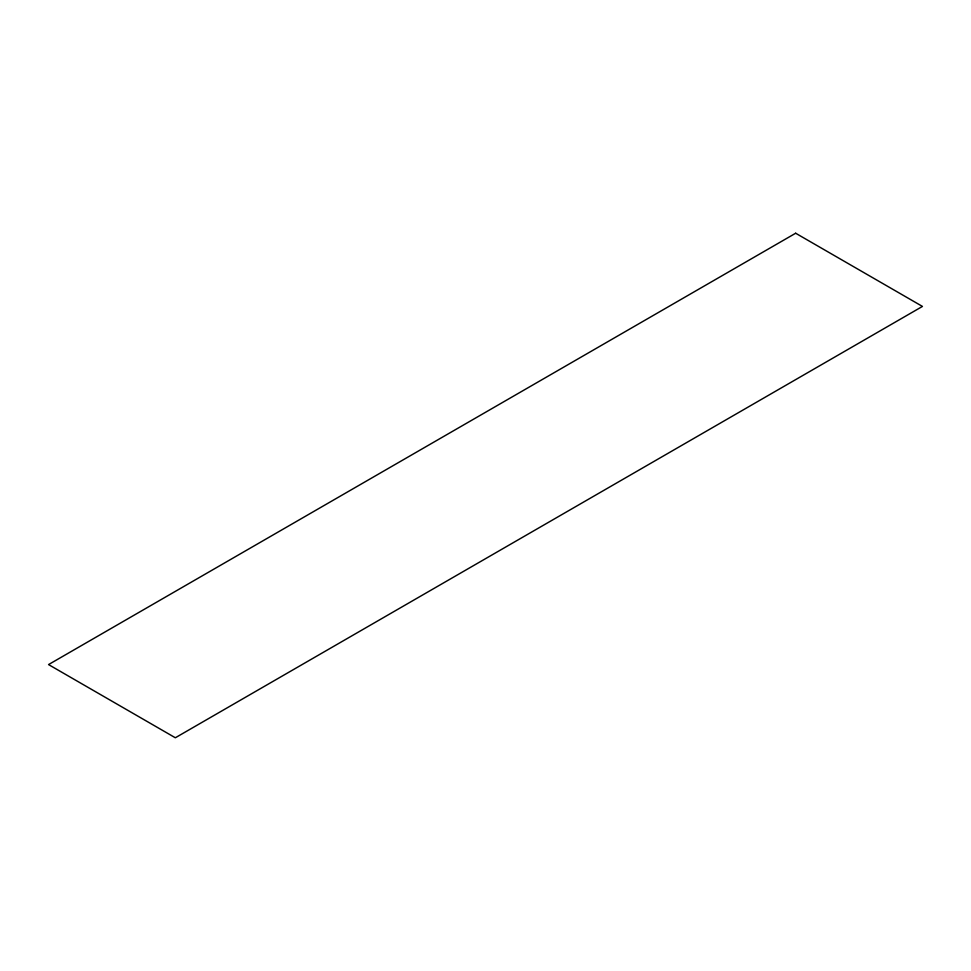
<?xml version="1.0" encoding="UTF-8"?>
<svg xmlns="http://www.w3.org/2000/svg" width="971" height="971" viewBox="0 0 971 971"><rect width="100%" height="100%" fill="white"/><g stroke="black" fill="none" stroke-linecap="round" stroke-linejoin="round"><path stroke-width="1.46" d="M795.662 233.234L48.55 664.577L175.338 737.766L922.45 306.423L795.662 233.234"/></g></svg>
